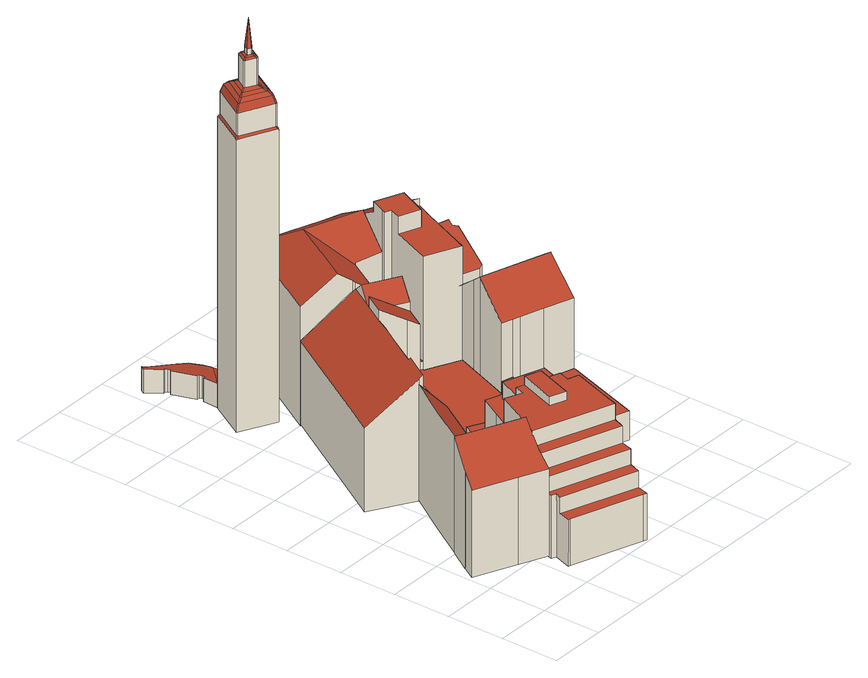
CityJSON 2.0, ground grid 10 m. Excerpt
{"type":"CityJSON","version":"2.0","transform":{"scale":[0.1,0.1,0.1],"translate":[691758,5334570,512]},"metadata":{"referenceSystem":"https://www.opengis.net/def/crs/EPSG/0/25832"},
"CityObjects":{
"building1":{"type":"Building","attributes":{"Gemeindeschluessel":"09162000","HoeheDach":"532.746","HoeheGrund":"512.700","Methode":"1000","NiedrigsteTraufeDesGebaeudes":"525.421","Geometrietyp2DReferenz":"3000","function":"31001_9998","roofType":"3100","measuredHeight":20.05,"storeysAboveGround":4},"geometry":[{"type":"MultiSurface","lod":"2","boundaries":[[[0,1,2,3]],[[4,5,6,7]],[[8,9,10,11]],[[12,13,14,15,16,17,18,19]],[[20,2,1,21,22,23,24,25,26,6,5]],[[27,28,29,30]],[[31,26,25,32]],[[25,33,34,35,36,37,38,32]],[[39,22,21,40]],[[12,19,41,29,28,35,34,33]],[[42,3,2,20,5,4]],[[40,21,1,0]],[[15,14,43,44]],[[22,39,45,46,11,10,47,23]],[[46,45,39,40,0,3,42,4,7,31,32,38,37,36,27,30,48,18,17,16,15,44,49,8,11]],[[36,35,28,27]],[[18,48,30,29,41,19]],[[43,50,9,8,49,44]],[[7,6,26,31]],[[24,23,47,10,9,50,43,14,13,12,33,25]]],"semantics":{"surfaces":[{"type":"WallSurface"},{"type":"RoofSurface"},{"type":"GroundSurface"}],"values":[0,0,0,0,1,0,0,0,0,1,0,0,0,0,2,0,0,0,0,1]}}]},
"building2":{"type":"Building","attributes":{"Gemeindeschluessel":"09162000","HoeheDach":"534.033","HoeheGrund":"512.620","Methode":"2000","NiedrigsteTraufeDesGebaeudes":"526.006","Geometrietyp2DReferenz":"3000","function":"31001_9998","roofType":"2100","measuredHeight":21.41,"storeysAboveGround":2},"geometry":[{"type":"MultiSurface","lod":"2","boundaries":[[[51,52,53,54]],[[55,56,57,58]],[[59,58,57,60,61,62,63]],[[64,65,66,67,68,69,55,58,59,63,70,71,51,54,72]],[[69,73,56,55]],[[64,74,75,65]],[[62,61,76,77,78,75,74,79,53,52,80,81]],[[67,66,78,77]],[[81,80,52,51,71,70]],[[76,82,73,69,68,67,77]],[[57,56,73,82,60]],[[65,75,78,66]],[[63,62,81,70]],[[54,53,79,72]],[[72,79,74,64]],[[82,76,61,60]]],"semantics":{"surfaces":[{"type":"WallSurface"},{"type":"GroundSurface"},{"type":"RoofSurface"}],"values":[0,0,0,1,0,0,2,0,0,0,2,0,0,0,0,0]}}]},
"building3":{"type":"Building","attributes":{"Gemeindeschluessel":"09162000","HoeheDach":"516.878","HoeheGrund":"512.900","Methode":"1000","NiedrigsteTraufeDesGebaeudes":"516.484","Geometrietyp2DReferenz":"3000","function":"31001_9998","roofType":"1000","measuredHeight":3.98,"storeysAboveGround":1},"geometry":[{"type":"MultiSurface","lod":"2","boundaries":[[[83,84,85,86]],[[87,88,84,83]],[[89,90,91,92]],[[93,94,95,96,87,83,86,89,92,97]],[[86,85,90,89]],[[98,99,88,87,96,95]],[[92,91,100,97]],[[88,99,98,101,102,100,91,90,85,84]],[[94,93,97,100,102,101]],[[94,101,98,95]]],"semantics":{"surfaces":[{"type":"WallSurface"},{"type":"GroundSurface"},{"type":"RoofSurface"}],"values":[0,0,0,1,0,0,0,2,0,0]}}]},
"building4":{"type":"Building","attributes":{"Gemeindeschluessel":"09162000","HoeheDach":"533.200","HoeheGrund":"512.552","Methode":"2000","NiedrigsteTraufeDesGebaeudes":"517.660","Geometrietyp2DReferenz":"3000","function":"31001_9998","roofType":"1000","measuredHeight":20.65,"storeysAboveGround":6},"geometry":[{"type":"MultiSurface","lod":"2","boundaries":[[[103,104,105,106]],[[107,108,109,110,111,112]],[[113,114,115,116]],[[117,118,119,120,121,122]],[[123,124,125,126]],[[127,128,114,113]],[[129,130,131,132,133,134]],[[135,136,137,138,139,140,141,142,143,144,145,146]],[[126,125,147,148]],[[149,150,137,136,151,152]],[[135,153,151,136]],[[143,154,155,156,144]],[[148,147,157,158]],[[159,160,161,162]],[[163,107,112,164,142,141]],[[165,166,167,168]],[[169,170,171,172]],[[117,122,173,174,175,156]],[[176,177,178,179]],[[149,152,180,181,182,183,184,185,186,187,177,176]],[[188,189,190,191]],[[129,134,192,193]],[[121,120,104,103]],[[142,164,154,143]],[[158,157,189,188]],[[166,194,195,167]],[[182,181,110,109,196]],[[197,198,168,167,195,199,162,161,128,127]],[[180,152,151,153,200,121,103,106,118,155,154,164,112,111]],[[106,105,119,118]],[[104,120,119,105]],[[201,194,166,165]],[[202,190,189,157,147,125,124,159,162,199,201,165,168,198]],[[179,178,203,204]],[[205,206,207,208]],[[183,182,196,209]],[[203,178,177,187,132,131]],[[163,141,140,210]],[[108,211,212,213,214,209,196,109]],[[193,192,212,211]],[[156,155,118,117]],[[187,186,133,132]],[[210,140,139,198,197]],[[150,191,190,202,138,137]],[[135,146,174,173,200,153]],[[198,139,138,202]],[[144,156,175,145]],[[160,171,170,207,206,115,114,128,161]],[[116,115,206,205]],[[181,180,111,110]],[[122,121,200,173]],[[145,175,174,146]],[[204,203,131,130]],[[185,184,214,213]],[[123,172,171,160,159,124]],[[208,207,170,169]],[[134,133,186,185,213,212,192]],[[150,149,176,179,204,130,129,193,211,108,107,163,210,197,127,113,116,205,208,169,172,123,126,148,158,188,191]],[[199,195,194,201]],[[184,183,209,214]]],"semantics":{"surfaces":[{"type":"WallSurface"},{"type":"RoofSurface"},{"type":"GroundSurface"}],"values":[0,0,0,0,0,0,0,1,0,0,0,0,0,0,0,0,0,1,0,0,0,0,0,0,0,1,1,0,1,0,1,0,1,0,0,0,1,0,0,0,0,0,0,0,0,0,0,1,0,0,0,0,0,0,0,0,1,2,0,1]}}]},
"building5":{"type":"Building","attributes":{"Gemeindeschluessel":"09162000","HoeheDach":"580.610","HoeheGrund":"512.400","Methode":"2000","NiedrigsteTraufeDesGebaeudes":"562.481","Geometrietyp2DReferenz":"3000","function":"31001_2000","roofType":"2100","measuredHeight":68.21},"geometry":[{"type":"MultiSurface","lod":"2","boundaries":[[[215,216,217,218]],[[219,220,221,222]],[[223,224,225,226,227]],[[228,229,230]],[[231,232,233,234]],[[235,236,237,238]],[[239,240,241,242]],[[243,244,245,246]],[[247,248,249,250]],[[251,252,253,231]],[[243,246,254,255,256]],[[248,257,258,259]],[[260,261,262,263,225,224]],[[230,264,221]],[[265,266,235,238]],[[252,267,268,253]],[[217,269,270,271]],[[270,272,273,271]],[[274,264,229,242]],[[275,276,277,278]],[[279,280,281,282]],[[282,281,283,226]],[[283,281,284,285]],[[230,229,264]],[[268,267,286,249]],[[259,268,249,248]],[[287,230,288]],[[234,233,289,290]],[[291,292,293,294,256,255]],[[215,283,285,216]],[[253,268,259,295]],[[226,283,215,227]],[[296,241,257,297]],[[216,251,269,217]],[[216,285,252,251]],[[273,298,245,244]],[[225,263,282,226]],[[278,287,288,299]],[[298,300,280,245]],[[301,258,240,276]],[[302,228,230]],[[284,281,280,300]],[[287,302,230]],[[230,221,220]],[[242,229,228,239]],[[303,286,300,298]],[[304,301,276,275]],[[236,296,297,237]],[[305,237,297,247]],[[304,275,266,265]],[[261,291,255,254,306,262]],[[292,260,224,223,307,293]],[[305,247,250,308]],[[250,249,286,303]],[[222,274,296,236]],[[295,301,304,232]],[[233,265,238,289]],[[309,310,244,243]],[[272,303,298,273]],[[282,263,262,306,279]],[[307,311,309,294,293]],[[276,240,239,277]],[[271,273,244,310]],[[266,299,219,235]],[[260,292,291,261]],[[288,230,220]],[[285,284,267,252]],[[240,258,257,241]],[[218,217,271,310]],[[239,228,302,277]],[[227,215,218,311]],[[290,308,272,270]],[[309,243,256,294]],[[267,284,300,286]],[[222,221,264,274]],[[251,231,234,269]],[[308,250,303,272]],[[232,304,265,233]],[[246,279,306,254]],[[247,297,257,248]],[[269,234,290,270]],[[275,278,299,266]],[[246,245,280,279]],[[223,227,311,307]],[[231,253,295,232]],[[289,238,237,305]],[[311,218,310,309]],[[259,258,301,295]],[[277,302,287,278]],[[289,305,308,290]],[[219,222,236,235]],[[299,288,220,219]],[[274,242,241,296]]],"semantics":{"surfaces":[{"type":"RoofSurface"},{"type":"WallSurface"},{"type":"GroundSurface"}],"values":[0,1,0,0,0,0,0,1,0,0,0,1,1,0,0,0,0,0,1,0,1,1,0,0,0,0,0,0,1,0,0,1,0,0,0,0,0,1,0,0,0,0,0,0,1,0,0,0,1,0,1,1,0,0,0,1,1,1,0,0,0,0,0,0,2,0,0,0,0,1,1,0,0,0,1,0,0,1,0,1,0,0,1,0,0,1,1,1,1,0,0,1,0]}}]},
"building6":{"type":"Building","attributes":{"Gemeindeschluessel":"09162000","HoeheDach":"516.637","HoeheGrund":"512.510","Methode":"1000","NiedrigsteTraufeDesGebaeudes":"515.354","Geometrietyp2DReferenz":"3000","function":"31001_9998","roofType":"1000","measuredHeight":4.13},"geometry":[{"type":"MultiSurface","lod":"2","boundaries":[[[312,313,314,315]],[[316,317,318,319]],[[320,313,312,321,322,323]],[[324,325,326,327]],[[328,329,330,331,332,333]],[[334,335,336,337]],[[330,329,338,339]],[[340,326,325,341,342,343,344,336,335,345,346,328,333,347,314,313,320,323,348,349,350]],[[319,318,351,352]],[[339,338,317,316]],[[351,346,345,353,354,352]],[[355,342,341,356]],[[353,345,335,334]],[[357,344,343,358]],[[315,314,347,359]],[[350,349,348,360,361,362]],[[327,326,340,363]],[[356,341,325,324]],[[359,347,333,332]],[[358,343,342,355]],[[363,340,350,362]],[[318,317,338,329,328,346,351]],[[337,336,344,357]],[[360,348,323,322]],[[319,352,354,353,334,337,357,358,355,356,324,327,363,362,361,360,322,321,312,315,359,332,331,330,339,316]]],"semantics":{"surfaces":[{"type":"WallSurface"},{"type":"RoofSurface"},{"type":"GroundSurface"}],"values":[0,0,0,0,0,0,0,1,0,0,0,0,0,0,0,0,0,0,0,0,0,1,0,0,2]}}]},
"building7":{"type":"Building","attributes":{"Gemeindeschluessel":"09162000","HoeheDach":"535.780","HoeheGrund":"512.760","Methode":"2000","NiedrigsteTraufeDesGebaeudes":"531.580","Geometrietyp2DReferenz":"3000","function":"31001_9998","roofType":"3100","measuredHeight":23.02,"storeysAboveGround":1},"geometry":[{"type":"MultiSurface","lod":"2","boundaries":[[[364,365,366,367,368,369,370,371,372]],[[367,366,365,364,373,374,375,376,377,378,379]],[[380,381,382]],[[383,372,371,382,381,384]],[[379,385,368,367]],[[377,386,387,378]],[[384,381,380,388,386,377,376,375,374]],[[373,383,384,374]],[[371,370,382]],[[369,368,385,387,386,388]],[[364,372,383,373]],[[378,387,385,379]],[[382,370,369,388,380]]],"semantics":{"surfaces":[{"type":"WallSurface"},{"type":"GroundSurface"},{"type":"RoofSurface"}],"values":[0,1,0,2,0,0,0,0,0,2,0,0,2]}}]},
"building8":{"type":"Building","attributes":{"Gemeindeschluessel":"09162000","HoeheDach":"519.820","HoeheGrund":"512.570","Methode":"2000","NiedrigsteTraufeDesGebaeudes":"519.820","Geometrietyp2DReferenz":"3000","function":"31001_2000","roofType":"1000","measuredHeight":7.25},"geometry":[{"type":"MultiSurface","lod":"2","boundaries":[[[389,390,391,392]],[[393,394,395,396]],[[392,397,398,393,396,389]],[[398,399,394,393]],[[390,395,394,399,400,391]],[[397,400,399,398]],[[396,395,390,389]],[[392,391,400,397]]],"semantics":{"surfaces":[{"type":"WallSurface"},{"type":"GroundSurface"},{"type":"RoofSurface"}],"values":[0,0,1,0,2,0,0,0]}}]},
"building9":{"type":"Building","attributes":{"Gemeindeschluessel":"09162000","HoeheDach":"536.888","HoeheGrund":"512.330","Methode":"1000","NiedrigsteTraufeDesGebaeudes":"523.578","Geometrietyp2DReferenz":"3000","function":"31001_9998","roofType":"3100","measuredHeight":24.56,"storeysAboveGround":4},"geometry":[{"type":"MultiSurface","lod":"2","boundaries":[[[401,402,403,404,405,406,407,408]],[[409,410,411,412,413,414,415]],[[416,417,418,419,420,421,422,423]],[[424,425,426,427]],[[428,429,430,431,432,420]],[[433,434,435,436,411,410]],[[437,424,427,438]],[[439,440,441,416,423,442]],[[443,437,406,405]],[[426,425,444,445,446,447,419]],[[448,445,444,449]],[[423,422,421,420,432,450,451,442]],[[445,448,452,430,429,446]],[[425,424,437,443,453,449,444]],[[411,436,454,438,412]],[[441,414,413,455,426,419,418,417,416]],[[415,414,441,440]],[[454,407,406,437,438]],[[456,457,435,434]],[[435,457,401,408,454,436]],[[452,448,449,453,443,405,404,403,402,456,434,433,410,409,415,440,439,442,451,450,432,431,430]],[[412,438,427,426,455,413]],[[402,401,457,456]],[[408,407,454]],[[419,447,446,429,428,420]]],"semantics":{"surfaces":[{"type":"WallSurface"},{"type":"RoofSurface"},{"type":"GroundSurface"}],"values":[0,0,1,0,0,0,1,0,0,1,0,0,0,0,1,1,0,1,0,1,2,0,0,1,1]}}]},
"building10":{"type":"Building","attributes":{"Gemeindeschluessel":"09162000","HoeheDach":"516.578","HoeheGrund":"512.550","Methode":"1000","NiedrigsteTraufeDesGebaeudes":"516.578","Geometrietyp2DReferenz":"3000","function":"31001_2000","roofType":"1000","measuredHeight":4.03},"geometry":[{"type":"MultiSurface","lod":"2","boundaries":[[[458,459,460,461]],[[462,463,464,465]],[[466,467,468,469]],[[468,470,471,469]],[[465,464,471,470]],[[458,461,466,469,471,464,463]],[[466,461,460,467]],[[458,463,462,459]],[[467,460,459,462,465,470,468]]],"semantics":{"surfaces":[{"type":"WallSurface"},{"type":"GroundSurface"},{"type":"RoofSurface"}],"values":[0,0,0,0,0,1,0,0,2]}}]},
"building11":{"type":"Building","attributes":{"Gemeindeschluessel":"09162000","HoeheDach":"515.587","HoeheGrund":"512.545","Methode":"2000","NiedrigsteTraufeDesGebaeudes":"515.587","Geometrietyp2DReferenz":"3000","function":"51009_1610","roofType":"1000","measuredHeight":3.04},"geometry":[{"type":"MultiSurface","lod":"2","boundaries":[[[472,473,474,475]],[[473,476,477,474]],[[473,472,478,479,480,481,482,483,484,476]],[[478,472,475,485]],[[482,481,205,208]],[[480,479,113,116]],[[479,478,485,113]],[[483,482,208,169]],[[481,480,116,205]],[[484,483,169,486]],[[476,484,486,477]],[[477,486,169,208,205,116,113,485,475,474]]],"semantics":{"surfaces":[{"type":"WallSurface"},{"type":"RoofSurface"},{"type":"GroundSurface"}],"values":[0,0,1,0,0,0,0,0,0,0,0,2]}}]},
"building12":{"type":"Building","attributes":{"Gemeindeschluessel":"09162000","HoeheDach":"517.573","HoeheGrund":"512.610","Methode":"1000","NiedrigsteTraufeDesGebaeudes":"517.573","Geometrietyp2DReferenz":"3000","function":"31001_2000","roofType":"1000","measuredHeight":4.96},"geometry":[{"type":"MultiSurface","lod":"2","boundaries":[[[487,488,489,490,491,492]],[[493,494,495,496]],[[493,496,492,491,490,497,498,499,500,501]],[[496,495,487,492]],[[495,494,502,503,504,505,506,489,488,487]],[[493,501,502,494]],[[498,505,504,499]],[[503,502,501,500,499,504]],[[497,506,505,498]],[[490,489,506,497]]],"semantics":{"surfaces":[{"type":"WallSurface"},{"type":"GroundSurface"},{"type":"RoofSurface"}],"values":[0,0,1,0,2,0,0,0,0,0]}}]},
"building13":{"type":"Building","attributes":{"Gemeindeschluessel":"09162000","HoeheDach":"535.038","HoeheGrund":"512.350","Methode":"2000","NiedrigsteTraufeDesGebaeudes":"515.690","Geometrietyp2DReferenz":"3000","function":"31001_9998","roofType":"3100","measuredHeight":22.69},"geometry":[{"type":"MultiSurface","lod":"2","boundaries":[[[507,508,509,510]],[[511,512,513,514]],[[515,516,517,518]],[[519,520,521,522]],[[523,524,525,526]],[[527,528,529,530,522,521,531]],[[513,532,533,534,535,536,514]],[[537,538,539,540]],[[541,542,538,537]],[[531,521,520,543,509,508,544]],[[516,515,545,546,547,548,549,550,551,552,553,554]],[[555,554,553,552,556,532,513,512,528,527,557,525,524,558]],[[529,528,512,511]],[[559,560,561,562]],[[527,531,544,557]],[[525,557,544,508,507,563,526]],[[556,552,551,564,533,532]],[[565,566,567,568,542,541]],[[561,558,524,523,569,562]],[[540,539,560,559]],[[539,538,542,568,567,517,516,554,555,558,561,560]],[[570,543,520,519]],[[518,517,567,566]],[[564,551,550,549,534,533]],[[535,534,549,548]],[[510,509,543,570]],[[547,546,545,515,518,566,565,541,537,540,559,562,569,523,526,563,507,510,570,519,522,530,529,511,514,536,535,548]]],"semantics":{"surfaces":[{"type":"WallSurface"},{"type":"RoofSurface"},{"type":"GroundSurface"}],"values":[0,0,0,0,0,0,0,0,0,1,0,1,0,0,0,0,0,0,0,0,1,0,0,1,0,0,2]}}]},
"building14":{"type":"Building","attributes":{"Gemeindeschluessel":"09162000","HoeheDach":"540.237","HoeheGrund":"512.290","Methode":"2000","NiedrigsteTraufeDesGebaeudes":"532.171","Geometrietyp2DReferenz":"3000","function":"31001_9998","roofType":"2100","measuredHeight":27.95,"storeysAboveGround":7},"geometry":[{"type":"MultiSurface","lod":"2","boundaries":[[[571,572,573,574,575,576,577]],[[578,579,580,581,430,582,448]],[[583,584,578,448]],[[580,579,585,586]],[[587,588,589,590,591,592]],[[575,574,584,583]],[[430,581,593,594]],[[594,593,595,596]],[[587,592,571,577]],[[596,597,589,588,587,577,576,575,583,448,582,430,594]],[[598,586,585,599,600]],[[601,602,586,598]],[[589,597,596,595,602,601,590]],[[586,602,595,593,581,580]],[[592,591,590,601,598,600,572,571]],[[574,573,599,585,579,578,584]],[[600,599,573,572]]],"semantics":{"surfaces":[{"type":"WallSurface"},{"type":"GroundSurface"},{"type":"RoofSurface"}],"values":[0,0,0,0,0,0,0,0,0,1,0,0,0,2,2,2,0]}}]},
"building15":{"type":"Building","attributes":{"Gemeindeschluessel":"09162000","HoeheDach":"516.934","HoeheGrund":"512.330","Methode":"1000","NiedrigsteTraufeDesGebaeudes":"515.410","Geometrietyp2DReferenz":"3000","function":"31001_9998","roofType":"9999","measuredHeight":4.6},"geometry":[{"type":"MultiSurface","lod":"2","boundaries":[[[603,604,605,606]],[[607,608,609,610,611,612,613,614,615,604,603,616]],[[617,618,615,614,613,619]],[[611,610,609,620,621,622,623,612]],[[624,620,609,608]],[[624,625,626,606,605,618,617,619,623,622,621,620]],[[605,604,615,618]],[[619,613,612,623]],[[625,624,608,607,616,626]],[[626,616,603,606]]],"semantics":{"surfaces":[{"type":"WallSurface"},{"type":"RoofSurface"},{"type":"GroundSurface"}],"values":[0,1,0,0,0,2,0,0,0,0]}}]}
},
"vertices":[
[120,85,7],[120,85,156],[74,106,156],[74,106,7],[3,137,7],[3,137,156],[16,159,174],[16,159,7],[178,250,7],[178,250,134],[196,242,134],[196,242,7],[123,241,156],[124,240,156],[146,230,157],[146,230,7],[124,240,7],[123,241,7],[122,241,7],[122,241,157],[47,118,156],[129,112,176],[147,147,204],[149,151,207],[86,179,207],[41,199,207],[17,161,175],[161,307,7],[161,307,160],[148,285,159],[148,285,7],[17,161,7],[41,199,7],[42,200,207],[80,261,206],[125,331,206],[125,331,7],[80,261,7],[42,200,7],[147,147,7],[129,112,7],[123,242,157],[47,118,7],[164,221,157],[164,221,7],[149,151,7],[182,216,7],[182,216,155],[123,242,7],[165,224,7],[165,224,155],
[188,600,6],[188,600,149],[261,560,214],[261,560,6],[184,348,6],[184,348,142],[161,307,140],[161,307,6],[131,328,6],[131,328,181],[131,328,220],[125,331,215],[125,331,6],[215,475,6],[204,455,6],[187,427,6],[155,374,6],[158,372,6],[187,355,6],[52,375,6],[80,421,6],[265,558,6],[187,355,142],[215,475,218],[204,455,218],[158,372,220],[155,374,218],[187,427,218],[265,558,217],[80,421,149],[52,375,149],[158,372,181],
[155,374,9],[155,374,49],[187,427,49],[187,427,9],[187,355,9],[187,355,45],[204,455,9],[204,455,49],[215,475,49],[215,475,9],[192,351,9],[188,345,9],[184,348,9],[187,354,9],[253,453,9],[184,348,45],[187,354,45],[253,453,45],[188,345,45],[192,351,45],
[235,143,197],[235,143,212],[208,153,212],[208,153,197],[147,147,5],[129,112,5],[129,112,169],[137,129,169],[137,129,197],[147,147,197],[340,515,5],[340,515,70],[343,520,70],[343,520,5],[231,218,184],[231,218,197],[231,218,212],[258,208,212],[258,208,197],[258,208,184],[353,500,5],[353,500,57],[410,473,57],[410,473,5],[338,510,5],[338,510,70],[127,77,5],[117,47,5],[117,47,85],[123,67,85],[123,67,113],[127,77,113],[283,178,155],[302,172,155],[324,238,155],[325,241,155],[221,277,155],[216,279,155],[196,242,155],[183,218,155],[212,206,155],[218,223,155],[234,261,155],[303,237,155],[399,444,57],[399,444,5],[281,110,5],[324,238,5],[302,172,197],[281,110,197],[283,178,197],[212,206,197],[218,223,197],[218,223,184],[392,425,57],[392,425,5],[354,502,57],[354,502,70],[337,510,70],[337,510,57],[196,242,5],[183,218,197],[272,289,57],[272,289,66],[236,307,66],[236,307,57],[376,591,5],[376,591,70],[387,586,70],[387,586,5],[289,197,184],[303,237,184],[234,261,184],[246,2,5],[246,2,85],[240,4,85],[240,4,5],[272,81,197],[272,81,169],[265,62,169],[265,62,140],[259,42,140],[259,42,113],[252,22,113],[252,22,85],[371,370,5],[371,370,57],[348,310,57],[348,310,5],[119,80,113],[119,80,5],[289,325,66],[254,343,66],[128,110,169],[221,277,5],[221,277,57],[254,343,57],[289,197,197],[289,325,57],[325,241,57],[121,46,85],[121,46,5],[349,534,5],[349,534,70],[363,561,70],[363,561,5],[128,110,140],[216,279,5],[120,85,5],[120,85,113],[122,90,113],[122,90,140],
[174,634,550],[172,639,563],[124,663,563],[118,661,550],[158,677,626],[158,677,636],[161,683,636],[161,683,626],[175,631,507],[176,630,505],[177,632,507],[176,634,511],[174,634,511],[169,679,636],[169,681,636],[164,678,686],[168,655,572],[166,663,575],[149,672,575],[140,669,572],[152,675,624],[160,688,624],[159,692,621],[148,674,621],[169,679,626],[175,681,624],[175,683,624],[169,681,626],[151,720,511],[151,720,550],[154,721,550],[154,721,511],[161,693,575],[178,684,575],[187,687,572],[159,701,572],[170,647,569],[173,648,569],[171,656,572],[153,724,507],[151,725,505],[150,723,507],[178,684,621],[179,682,621],[179,682,575],[176,630,4],[212,695,4],[212,695,505],[212,693,507],[163,684,636],[149,672,621],[152,673,624],[195,688,569],[187,685,572],[132,666,569],[132,668,569],[124,666,563],[155,707,569],[153,715,563],[163,684,626],[165,666,624],[168,667,624],[166,673,626],[164,672,626],[208,695,511],[208,695,550],[209,692,550],[209,692,511],[176,634,550],[203,690,563],[175,640,563],[194,690,569],[164,672,636],[158,675,636],[148,674,575],[140,671,572],[151,725,4],[114,661,4],[114,661,505],[115,663,507],[169,664,575],[162,689,624],[161,693,621],[155,715,563],[158,675,626],[202,693,563],[169,664,621],[166,673,636],[157,708,569],[166,663,621],[159,692,575],[211,696,507],[116,660,507],[157,700,572],[118,664,511],[118,664,550],[118,661,511],
[165,813,5],[165,813,40],[179,801,39],[179,801,5],[215,727,5],[215,727,34],[213,695,34],[213,695,5],[158,817,41],[158,817,5],[125,837,5],[125,837,45],[140,809,5],[140,809,44],[138,813,44],[138,813,5],[193,765,38],[195,752,38],[195,752,5],[193,765,5],[193,769,5],[193,769,38],[157,753,5],[157,753,44],[157,758,44],[157,758,5],[192,739,38],[192,739,5],[134,811,45],[142,805,44],[138,802,45],[151,762,45],[156,763,44],[152,752,45],[151,726,46],[189,782,38],[120,842,46],[117,837,46],[117,836,46],[151,725,46],[151,725,5],[152,752,5],[151,726,5],[138,802,5],[142,805,5],[156,763,5],[151,762,5],[189,782,5],[120,842,5],[117,837,5],[117,836,5],[134,811,5],
[271,443,8],[292,478,8],[308,505,8],[320,527,8],[320,527,216],[308,505,238],[292,478,211],[292,478,196],[271,443,196],[253,453,8],[215,475,8],[236,510,8],[252,537,8],[265,558,8],[294,543,8],[322,529,8],[236,510,211],[236,510,236],[271,490,211],[253,453,209],[215,475,236],[322,529,213],[265,558,216],[294,543,214],[252,537,238],
[343,231,6],[343,231,78],[324,238,78],[324,238,6],[391,364,6],[391,364,78],[375,320,78],[375,320,6],[348,310,6],[371,370,6],[371,370,78],[348,310,78],
[330,521,116],[330,521,3],[336,536,3],[344,557,3],[351,573,3],[351,573,116],[344,557,128],[336,536,127],[292,544,3],[294,543,3],[294,543,117],[292,544,116],[292,544,207],[265,558,228],[265,558,3],[240,572,249],[267,617,249],[274,630,249],[308,688,249],[286,765,207],[218,651,207],[215,645,207],[188,600,207],[332,610,116],[332,610,207],[331,610,207],[331,610,116],[399,724,207],[431,713,207],[431,713,3],[399,724,3],[286,765,3],[295,543,3],[322,529,3],[322,529,119],[295,543,118],[320,589,116],[319,590,116],[240,572,3],[261,560,3],[261,560,232],[188,600,3],[320,589,3],[333,611,208],[379,598,210],[404,653,249],[365,667,249],[379,598,3],[333,611,3],[218,651,3],[215,645,3],[404,653,3],[332,610,3],[330,552,136],[319,590,207],[320,527,3],[320,527,116],
[432,318,5],[432,318,46],[423,321,46],[423,321,5],[442,347,46],[442,347,5],[402,360,5],[402,360,46],[418,305,5],[418,305,46],[375,320,46],[375,320,5],[391,364,46],[391,364,5],
[351,573,36],[320,588,36],[320,588,5],[351,573,5],[333,611,36],[333,611,5],[330,521,36],[340,515,36],[343,520,36],[349,534,36],[363,561,36],[376,591,36],[379,598,36],[330,521,5],[379,598,5],
[387,215,56],[391,226,56],[418,305,56],[418,305,6],[391,226,6],[387,215,6],[492,326,6],[492,326,56],[449,193,56],[449,193,6],[423,321,6],[432,318,6],[442,347,6],[460,341,6],[493,330,6],[493,330,56],[460,341,56],[442,347,56],[432,318,56],[423,321,56],
[450,567,4],[450,567,230],[485,557,230],[485,557,4],[454,468,4],[454,468,179],[523,447,178],[523,447,4],[512,388,4],[512,388,224],[511,386,223],[511,386,4],[488,541,4],[488,541,223],[466,480,191],[466,480,4],[399,444,4],[399,444,210],[410,473,186],[410,473,4],[458,478,170],[457,478,171],[457,478,4],[458,478,4],[458,478,189],[526,456,170],[526,456,37],[554,537,37],[554,537,4],[526,456,4],[402,360,4],[402,360,177],[391,364,177],[391,364,4],[442,347,4],[442,347,177],[482,548,225],[418,491,189],[531,445,4],[533,453,4],[552,510,4],[560,536,4],[560,536,37],[552,510,37],[533,453,37],[533,453,170],[531,445,177],[512,388,225],[504,391,225],[530,455,170],[418,491,170],[393,427,225],[371,370,4],[371,370,177],[392,425,223],[392,425,4],[418,491,4],[530,455,37],[481,334,4],[493,330,4],[493,330,177],[481,334,177],[393,427,4],[482,548,4],
[353,500,252],[380,568,252],[380,568,282],[387,586,282],[387,586,3],[380,568,3],[353,500,3],[379,598,282],[390,622,282],[390,622,264],[431,713,202],[390,622,3],[376,591,3],[376,591,282],[437,602,282],[437,602,264],[410,473,3],[440,543,3],[450,567,3],[450,567,252],[440,543,252],[410,473,252],[505,682,202],[505,682,3],[477,625,241],[477,625,3],[461,592,3],[437,602,252],[415,553,282],[415,553,252],[461,592,252],[461,592,264],
[457,478,49],[466,480,48],[466,480,3],[457,478,3],[461,466,48],[523,447,34],[554,537,34],[541,541,37],[492,555,48],[485,557,49],[482,548,49],[487,541,48],[488,541,47],[454,468,49],[487,541,3],[488,541,3],[482,548,3],[554,537,3],[541,541,3],[492,555,3],[485,557,3],[523,447,3],[461,466,3],[454,468,3]
]}
